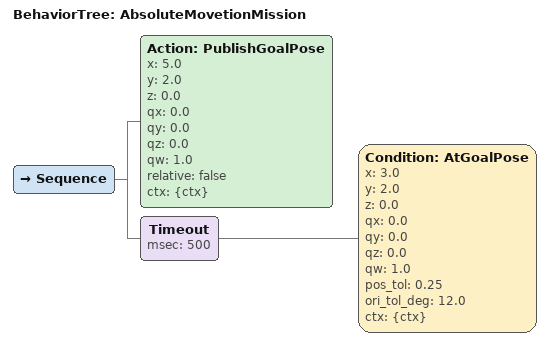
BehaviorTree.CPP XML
<root main_tree_to_execute="AbsoluteMovetionMission">
    <BehaviorTree ID="AbsoluteMovetionMission">
        <Sequence>
            <Action ID="PublishGoalPose"
                    x="5.0" y="2.0" z="0.0"
                    qx="0.0" qy="0.0" qz="0.0" qw="1.0"
                    relative="false" ctx="{ctx}"/>

            <Timeout msec="500">
                <Condition ID="AtGoalPose"
                            x="3.0" y="2.0" z="0.0"
                            qx="0.0" qy="0.0" qz="0.0" qw="1.0"
                            pos_tol="0.25" ori_tol_deg="12.0" ctx="{ctx}"/>
            </Timeout>
        </Sequence>
    </BehaviorTree>
</root>
